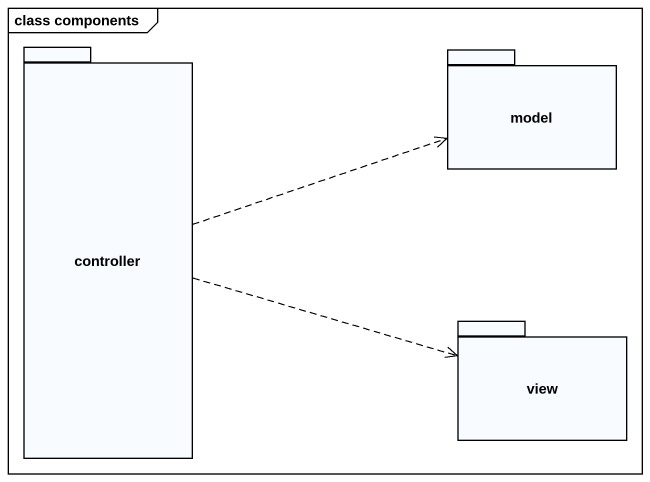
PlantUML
@startuml
mainframe class components
package controller {
}
package model {
}
package view {
}
controller .right.> model
controller .right.> view
@enduml
